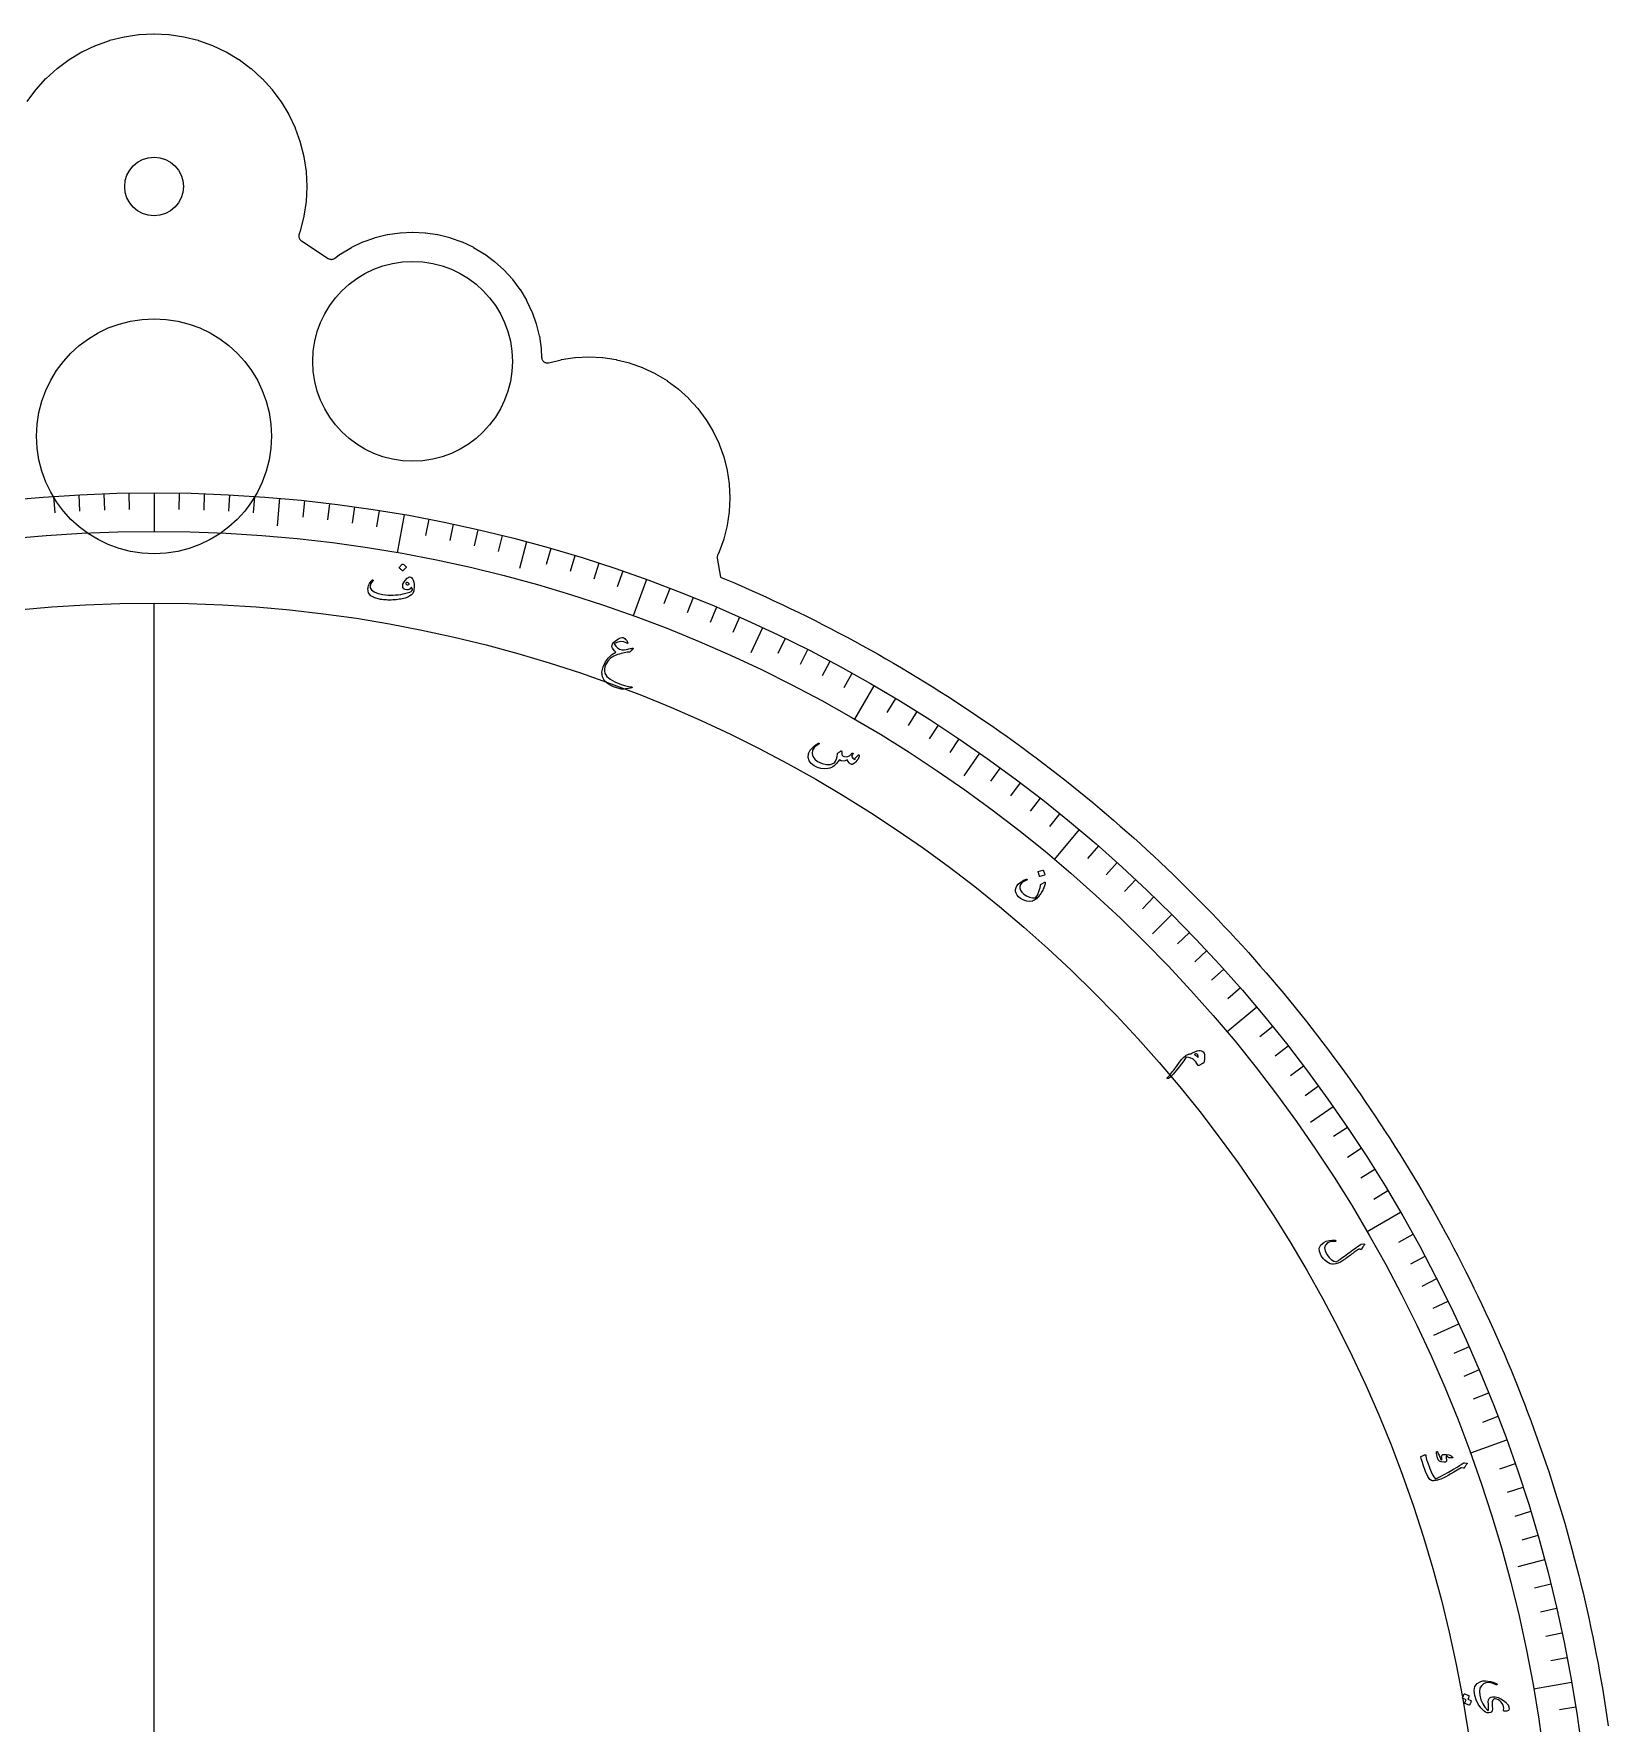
# Model space of a CAD drawing. Header units: millimetres. Extents: x -76 to 76, y -76 to 98.
# Drawn here: x -6.2 to 74.7, y 10.8 to 97.6 of the extents above; entities that cross this region are included whole.
import ezdxf

# ---------------------------------------------------------------- set-up
doc = ezdxf.new("R2010")
doc.units = ezdxf.units.MM
for name, color, linetype in [('CUT_INNER', 6, 'Continuous'), ('CUT_OUTER', 1, 'Continuous'), ('ENGRAVE', 7, 'Continuous'), ('ENGRAVE_FINE', 8, 'Continuous'), ('TEXT', 5, 'Continuous')]:
    doc.layers.add(name, color=color, linetype=linetype)

msp = doc.modelspace()

# ---------------------------------------------------------------- linework, layer by layer
at = {"layer": 'CUT_INNER'}
for centre, radius in [((0, 89.7329), 1.51), ((13.288, 80.7484), 5.134), ((0, 76.8979), 6.04)]:
    msp.add_circle(centre, radius, dxfattribs=at)
at = {"layer": 'CUT_OUTER'}
msp.add_lwpolyline([(-6.5243, 94.1011), (-6.0741, 94.7082), (-6.0647, 94.7196), (-5.5571, 95.2796), (-5.5467, 95.29), (-4.9867, 95.7976), (-4.9753, 95.807), (-4.3683, 96.2572), (-4.356, 96.2654), (-3.7077, 96.654), (-3.6947, 96.6609), (-3.0115, 96.984), (-2.9979, 96.9897), (-2.2862, 97.2443), (-2.2722, 97.2486), (-1.539, 97.4322), (-1.5246, 97.4351), (-0.7769, 97.546), (-0.7623, 97.5474), (-0.0074, 97.5845), (0.0074, 97.5845), (0.7623, 97.5474), (0.7769, 97.546), (1.5246, 97.4351), (1.539, 97.4322), (2.2722, 97.2486), (2.2862, 97.2443), (2.9979, 96.9897), (3.0115, 96.984), (3.6947, 96.6609), (3.7077, 96.654), (4.356, 96.2654), (4.3683, 96.2572), (4.9753, 95.807), (4.9867, 95.7976), (5.5467, 95.29), (5.5571, 95.2796), (6.0647, 94.7196), (6.0741, 94.7082), (6.5243, 94.1011), (6.5325, 94.0889), (6.9211, 93.4406), (6.928, 93.4276), (7.2512, 92.7444), (7.2568, 92.7308), (7.5114, 92.0191), (7.5157, 92.0051), (7.6993, 91.2719), (7.7022, 91.2575), (7.8131, 90.5098), (7.8146, 90.4952), (7.8516, 89.7402), (7.8516, 89.7255), (7.8146, 88.9706), (7.8131, 88.956), (7.7022, 88.2083), (7.6993, 88.1939), (7.5157, 87.4607), (7.5114, 87.4466), (7.4591, 87.3003), (7.4507, 87.2731), (7.4451, 87.2451), (7.442, 87.2168), (7.4417, 87.1883), (7.4441, 87.1599), (7.4492, 87.1319), (7.4569, 87.1045), (7.4672, 87.0779), (7.4799, 87.0524), (7.495, 87.0282), (7.5124, 87.0056), (7.5318, 86.9848), (7.5531, 86.9658), (7.5761, 86.949), (8.9512, 86.0399), (8.9775, 86.0243), (9.0053, 86.0116), (9.0342, 86.0017), (9.064, 85.9948), (9.0943, 85.991), (9.1248, 85.9902), (9.1552, 85.9926), (9.1853, 85.9981), (9.2146, 86.0066), (9.243, 86.018), (9.27, 86.0322), (9.2954, 86.0492), (9.5909, 86.2683), (9.6031, 86.2765), (10.1497, 86.6041), (10.1627, 86.611), (10.7388, 86.8835), (10.7524, 86.8891), (11.3524, 87.1038), (11.3665, 87.1081), (11.9847, 87.2629), (11.9991, 87.2658), (12.6295, 87.3593), (12.6441, 87.3608), (13.2806, 87.392), (13.2954, 87.392), (13.9319, 87.3608), (13.9465, 87.3593), (14.5769, 87.2658), (14.5913, 87.2629), (15.2095, 87.1081), (15.2236, 87.1038), (15.8236, 86.8891), (15.8372, 86.8835), (16.4133, 86.611), (16.4263, 86.6041), (16.9729, 86.2765), (16.9851, 86.2683), (17.497, 85.8887), (17.5084, 85.8793), (17.9806, 85.4514), (17.991, 85.441), (18.4189, 84.9688), (18.4283, 84.9574), (18.8079, 84.4455), (18.8161, 84.4333), (19.1437, 83.8867), (19.1506, 83.8737), (19.4231, 83.2976), (19.4287, 83.284), (19.6434, 82.684), (19.6477, 82.6699), (19.8025, 82.0517), (19.8054, 82.0373), (19.8989, 81.4069), (19.9004, 81.3923), (19.922, 80.9517), (19.9249, 80.9224), (19.9306, 80.8936), (19.9392, 80.8654), (19.9505, 80.8382), (19.9643, 80.8122), (19.9807, 80.7878), (19.9994, 80.765), (20.0202, 80.7442), (20.0429, 80.7255), (20.0674, 80.7091), (20.0934, 80.6953), (20.1206, 80.684), (20.1488, 80.6755), (20.1776, 80.6697), (20.2069, 80.6668), (20.2364, 80.6668), (20.2657, 80.6697), (20.2945, 80.6755), (20.9268, 80.8338), (20.9413, 80.8367), (21.6303, 80.9389), (21.6449, 80.9404), (22.3406, 80.9745), (22.3554, 80.9745), (23.0511, 80.9404), (23.0657, 80.9389), (23.7547, 80.8367), (23.7692, 80.8338), (24.4448, 80.6646), (24.4589, 80.6603), (25.1148, 80.4257), (25.1283, 80.42), (25.758, 80.1222), (25.771, 80.1153), (26.3685, 79.7572), (26.3807, 79.749), (26.9402, 79.3341), (26.9515, 79.3247), (27.4677, 78.8569), (27.4781, 78.8465), (27.9458, 78.3304), (27.9552, 78.3191), (28.3701, 77.7596), (28.3783, 77.7473), (28.7364, 77.1499), (28.7433, 77.1369), (29.0411, 76.5072), (29.0468, 76.4936), (29.2814, 75.8378), (29.2857, 75.8237), (29.4549, 75.1481), (29.4578, 75.1336), (29.56, 74.4446), (29.5615, 74.43), (29.5956, 73.7342), (29.5956, 73.7195), (29.5615, 73.0238), (29.56, 73.0092), (29.4578, 72.3202), (29.4549, 72.3057), (29.2857, 71.6301), (29.2814, 71.616), (29.0468, 70.9601), (29.0411, 70.9465), (28.9782, 70.8135), (28.9666, 70.7855), (28.958, 70.7564), (28.9523, 70.7266), (28.9496, 70.6964), (28.95, 70.6661), (28.9535, 70.6359), (29.1162, 69.6595), (29.3201, 69.5743), (29.7464, 69.3931), (30.1716, 69.2093), (30.5957, 69.0228), (31.0187, 68.8338), (31.4404, 68.6422), (31.861, 68.448), (32.2804, 68.2512), (32.6986, 68.0518), (33.1155, 67.8499), (33.5312, 67.6455), (33.9457, 67.4384), (34.3588, 67.2289), (34.7707, 67.0168), (35.1812, 66.8022), (35.5905, 66.5851), (35.9983, 66.3654), (36.4049, 66.1433), (36.81, 65.9187), (37.2138, 65.6916), (37.6162, 65.462), (38.0171, 65.23), (38.4167, 64.9955), (38.8148, 64.7585), (39.2114, 64.5191), (39.6065, 64.2773), (40.0002, 64.0331), (40.3923, 63.7864), (40.7829, 63.5374), (41.172, 63.286), (41.5596, 63.0321), (41.9456, 62.776), (42.3299, 62.5174), (42.7128, 62.2565), (43.0939, 61.9932), (43.4735, 61.7277), (43.8515, 61.4597), (44.2277, 61.1895), (44.6024, 60.917), (44.9753, 60.6422), (45.3465, 60.3651), (45.7161, 60.0857), (46.0839, 59.804), (46.45, 59.5202), (46.8143, 59.234), (47.1769, 58.9457), (47.5377, 58.6551), (47.8967, 58.3623), (48.2539, 58.0673), (48.6093, 57.7701), (48.9628, 57.4708), (49.3145, 57.1693), (49.6644, 56.8656), (50.0124, 56.5598), (50.3585, 56.2519), (50.7027, 55.9418), (51.045, 55.6297), (51.3854, 55.3154), (51.7238, 54.9991), (52.0603, 54.6807), (52.3948, 54.3602), (52.7274, 54.0377), (53.058, 53.7131), (53.3866, 53.3866), (53.7131, 53.058), (54.0377, 52.7274), (54.3602, 52.3948), (54.6807, 52.0603), (54.9991, 51.7238), (55.3154, 51.3854), (55.6297, 51.045), (55.9418, 50.7027), (56.2519, 50.3585), (56.5598, 50.0124), (56.8656, 49.6644), (57.1693, 49.3145), (57.4708, 48.9628), (57.7701, 48.6093), (58.0673, 48.2539), (58.3623, 47.8967), (58.6551, 47.5377), (58.9457, 47.1769), (59.234, 46.8143), (59.5202, 46.45), (59.804, 46.0839), (60.0857, 45.7161), (60.3651, 45.3465), (60.6422, 44.9753), (60.917, 44.6024), (61.1895, 44.2277), (61.4597, 43.8515), (61.7277, 43.4735), (61.9932, 43.0939), (62.2565, 42.7128), (62.5174, 42.3299), (62.776, 41.9456), (63.0321, 41.5596), (63.286, 41.172), (63.5374, 40.7829), (63.7864, 40.3923), (64.0331, 40.0002), (64.2773, 39.6065), (64.5191, 39.2114), (64.7585, 38.8148), (64.9955, 38.4167), (65.23, 38.0171), (65.462, 37.6162), (65.6916, 37.2138), (65.9187, 36.81), (66.1433, 36.4049), (66.3654, 35.9983), (66.5851, 35.5905), (66.8022, 35.1812), (67.0168, 34.7707), (67.2289, 34.3588), (67.4384, 33.9457), (67.6455, 33.5312), (67.8499, 33.1155), (68.0518, 32.6986), (68.2512, 32.2804), (68.448, 31.861), (68.6422, 31.4404), (68.8338, 31.0187), (69.0228, 30.5957), (69.2093, 30.1716), (69.3931, 29.7464), (69.5743, 29.3201), (69.7529, 28.8926), (69.9289, 28.4641), (70.1022, 28.0344), (70.2729, 27.6038), (70.441, 27.1721), (70.6064, 26.7393), (70.7691, 26.3056), (70.9292, 25.8709), (71.0866, 25.4352), (71.2413, 24.9985), (71.3934, 24.5609), (71.5427, 24.1224), (71.6894, 23.683), (71.8333, 23.2426), (71.9746, 22.8014), (72.1132, 22.3594), (72.249, 21.9165), (72.3821, 21.4728), (72.5125, 21.0282), (72.6402, 20.5829), (72.7651, 20.1368), (72.8873, 19.69), (73.0067, 19.2424), (73.1234, 18.794), (73.2374, 18.345), (73.3485, 17.8953), (73.457, 17.4449), (73.5626, 16.9938), (73.6655, 16.5421), (73.7656, 16.0898), (73.863, 15.6369), (73.9575, 15.1834), (74.0493, 14.7293), (74.1383, 14.2747), (74.2245, 13.8195), (74.3079, 13.3638), (74.3885, 12.9076), (74.4663, 12.4509), (74.5413, 11.9938), (74.6134, 11.5362), (74.6828, 11.0782), (74.7494, 10.6197)], dxfattribs=at)
at = {"layer": 'ENGRAVE'}
for points in [[(0, 73.99), (0, 72.0081)], [(6.4487, 73.7084), (6.3253, 72.2982)], [(12.8482, 72.8659), (12.5041, 70.9142)], [(19.15, 71.4689), (18.7836, 70.1015)], [(25.3061, 69.5279), (24.6282, 67.6655)], [(0, -68.3275), (0, 68.3275)], [(31.2695, 67.0577), (30.6713, 65.7747)], [(36.995, 64.0772), (36.0041, 62.3609)], [(42.4389, 60.6091), (41.627, 59.4494)], [(47.5599, 56.6796), (46.2859, 55.1614)], [(52.3188, 52.3188), (51.3178, 51.3178)], [(56.6796, 47.5599), (55.1614, 46.2859)], [(60.6091, 42.4389), (59.4494, 41.627)], [(64.0772, 36.995), (62.3609, 36.0041)], [(67.0577, 31.2695), (65.7747, 30.6713)], [(69.5279, 25.3061), (67.6655, 24.6282)], [(71.4689, 19.15), (70.1015, 18.7836)], [(72.8659, 12.8482), (70.9142, 12.5041)]]:
    msp.add_lwpolyline(points, dxfattribs=at)
for radius in [73.99, 73.99, 72.0081, 68.3275, 68.3275]:
    msp.add_circle((0, 0), radius, dxfattribs=at)
at = {"layer": 'ENGRAVE_FINE'}
for points in [[(-5.1613, 73.8098), (-5.102, 72.9625)], [(-3.8723, 73.8886), (-3.8279, 73.0404)], [(-2.5822, 73.9449), (-2.5526, 73.0961)], [(-1.2913, 73.9787), (-1.2765, 73.1295)], [(1.2913, 73.9787), (1.2765, 73.1295)], [(2.5822, 73.9449), (2.5526, 73.0961)], [(3.8723, 73.8886), (3.8279, 73.0404)], [(5.1613, 73.8098), (5.102, 72.9625)], [(7.7341, 73.5847), (7.6453, 72.74)], [(9.0171, 73.4385), (8.9136, 72.5954)], [(10.2974, 73.2699), (10.1792, 72.4288)], [(11.5746, 73.0791), (11.4417, 72.2401)], [(14.118, 72.6306), (13.9559, 71.7968)], [(15.3834, 72.3731), (15.2068, 71.5423)], [(16.6441, 72.0936), (16.4531, 71.266)], [(17.8998, 71.7922), (17.6943, 70.968)], [(20.3944, 71.1238), (20.1603, 70.3073)], [(21.6326, 70.757), (21.3842, 69.9447)], [(22.8642, 70.3687), (22.6017, 69.5609)], [(24.0888, 69.9589), (23.8123, 69.1558)], [(26.5156, 69.0756), (26.2113, 68.2827)], [(27.7171, 68.6023), (27.399, 67.8148)], [(28.9102, 68.1082), (28.5783, 67.3263)], [(30.0944, 67.5932), (29.749, 66.8173)], [(32.4351, 66.5018), (32.0627, 65.7384)], [(33.5908, 65.9256), (33.2051, 65.1688)], [(34.7362, 65.3293), (34.3374, 64.5793)], [(35.8711, 64.7131), (35.4593, 63.9702)], [(38.1077, 63.4218), (37.6702, 62.6938)], [(39.2087, 62.7471), (38.7586, 62.0268)], [(40.2978, 62.0532), (39.8352, 61.3409)], [(41.3747, 61.3405), (40.8997, 60.6363)], [(43.4902, 59.8592), (42.991, 59.172)], [(44.5283, 59.091), (44.0171, 58.4127)], [(45.5528, 58.3049), (45.0299, 57.6356)], [(46.5634, 57.501), (46.0289, 56.8409)], [(48.5418, 55.841), (47.9846, 55.1999)], [(49.509, 54.9853), (48.9406, 54.3541)], [(50.4611, 54.1129), (49.8818, 53.4917)], [(51.3978, 53.224), (50.8077, 52.613)], [(53.224, 51.3978), (52.613, 50.8077)], [(54.1129, 50.4611), (53.4917, 49.8818)], [(54.9853, 49.509), (54.3541, 48.9406)], [(55.841, 48.5418), (55.1999, 47.9846)], [(57.501, 46.5634), (56.8409, 46.0289)], [(58.3049, 45.5528), (57.6356, 45.0299)], [(59.091, 44.5283), (58.4127, 44.0171)], [(59.8592, 43.4902), (59.172, 42.991)], [(61.3405, 41.3747), (60.6363, 40.8997)], [(62.0532, 40.2978), (61.3409, 39.8352)], [(62.7471, 39.2087), (62.0268, 38.7586)], [(63.4218, 38.1077), (62.6938, 37.6702)], [(64.7131, 35.8711), (63.9702, 35.4593)], [(65.3293, 34.7362), (64.5793, 34.3374)], [(65.9256, 33.5908), (65.1688, 33.2051)], [(66.5018, 32.4351), (65.7384, 32.0627)], [(67.5932, 30.0944), (66.8173, 29.749)], [(68.1082, 28.9102), (67.3263, 28.5783)], [(68.6023, 27.7171), (67.8148, 27.399)], [(69.0756, 26.5156), (68.2827, 26.2113)], [(69.9589, 24.0888), (69.1558, 23.8123)], [(70.3687, 22.8642), (69.5609, 22.6017)], [(70.757, 21.6326), (69.9447, 21.3842)], [(71.1238, 20.3944), (70.3073, 20.1603)], [(71.7922, 17.8998), (70.968, 17.6943)], [(72.0936, 16.6441), (71.266, 16.4531)], [(72.3731, 15.3834), (71.5423, 15.2068)], [(72.6306, 14.118), (71.7968, 13.9559)], [(73.0791, 11.5746), (72.2401, 11.4417)]]:
    msp.add_lwpolyline(points, dxfattribs=at)
at = {"layer": 'TEXT'}
for points in [[(13.1378, 69.6657), (13.1926, 69.6593), (13.2425, 69.6285), (13.2872, 69.5733), (13.3269, 69.4937), (13.3567, 69.3942), (13.3719, 69.2795), (13.3725, 69.1495), (13.3585, 69.0042), (13.35, 68.9522), (13.3372, 68.9049), (13.3201, 68.8622), (13.2986, 68.8241), (13.2351, 68.7522), (13.1489, 68.6883), (13.0402, 68.6325), (12.909, 68.5846), (12.8364, 68.5645), (12.7619, 68.5466), (12.6857, 68.5308), (12.6078, 68.5172), (12.5278, 68.5058), (12.4458, 68.4966), (12.3616, 68.4896), (12.2752, 68.4848), (12.189, 68.4819), (12.1049, 68.4808), (12.0231, 68.4814), (11.9436, 68.4838), (11.8661, 68.4882), (11.7905, 68.4948), (11.7169, 68.5035), (11.6453, 68.5145), (11.3511, 68.5889), (11.1445, 68.7034), (11.0254, 68.8588), (10.994, 69.0556), (10.9991, 69.0994), (11.0095, 69.1485), (11.0253, 69.2029), (11.0464, 69.2628), (11.0756, 69.3275), (11.1116, 69.3891), (11.1544, 69.4475), (11.204, 69.5027), (11.2111, 69.5088), (11.2189, 69.5127), (11.2273, 69.5145), (11.2364, 69.514), (11.2449, 69.5115), (11.2512, 69.5068), (11.2555, 69.5001), (11.2578, 69.4912), (11.258, 69.4819), (11.2563, 69.4735), (11.2527, 69.4662), (11.2471, 69.4598), (11.151, 69.3285), (11.1071, 69.2102), (11.1151, 69.105), (11.1747, 69.0128), (11.3211, 68.9029), (11.5132, 68.8203), (11.7513, 68.7644), (12.0356, 68.735), (12.162, 68.7311), (12.2897, 68.733), (12.4186, 68.7406), (12.5489, 68.754), (12.6804, 68.7732), (12.813, 68.7983), (12.9466, 68.8291), (13.0814, 68.8657), (13.1543, 68.8909), (13.2117, 68.9221), (13.2537, 68.9594), (13.2802, 69.0027), (13.2769, 69.0367), (13.2678, 69.069), (13.2528, 69.0996), (13.2318, 69.1286), (13.229, 69.1304), (13.2249, 69.1293), (13.2196, 69.1252), (13.2131, 69.1183), (13.1626, 69.0638), (13.1103, 69.0254), (13.0564, 69.0034), (13.0007, 68.9976), (12.904, 69.0144), (12.8349, 69.0564), (12.7935, 69.1237), (12.7796, 69.2164), (12.7943, 69.2933), (12.8376, 69.3826), (12.9094, 69.4842), (13.01, 69.5981), (13.0401, 69.6253), (13.0715, 69.6456), (13.104, 69.6591), (13.1378, 69.6657)], [(12.7614, 70.329), (12.7654, 70.3317), (12.7706, 70.3329), (12.7768, 70.3324), (12.7843, 70.3304), (12.8336, 70.2996), (12.8791, 70.2646), (12.9205, 70.2254), (12.9579, 70.1821), (12.9612, 70.1759), (12.9621, 70.1702), (12.9606, 70.165), (12.9567, 70.1601), (12.7909, 69.9798), (12.7853, 69.9758), (12.7789, 69.9758), (12.7719, 69.9796), (12.7642, 69.9875), (12.7575, 69.9942), (12.7469, 70.0045), (12.7323, 70.0182), (12.7137, 70.0355), (12.6909, 70.0562), (12.6634, 70.0806), (12.6313, 70.1086), (12.5945, 70.1401), (12.5898, 70.1451), (12.5878, 70.1497), (12.5885, 70.1537), (12.5919, 70.1572)], [(13.0962, 69.2822), (13.1084, 69.2923), (13.1136, 69.3039), (13.1116, 69.3167), (13.1026, 69.3309), (13.0622, 69.3687), (13.023, 69.3834), (12.985, 69.3749), (12.9483, 69.3432), (12.9423, 69.3326), (12.9396, 69.3227), (12.9402, 69.3135), (12.944, 69.3052), (12.9774, 69.2743), (13.0138, 69.2602), (13.0534, 69.2628), (13.0962, 69.2822)], [(24.0677, 66.5527), (24.1123, 66.5489), (24.1563, 66.5322), (24.1997, 66.5027), (24.2424, 66.4603), (24.2628, 66.4353), (24.2812, 66.4109), (24.2973, 66.3871), (24.3112, 66.364), (24.3231, 66.3416), (24.3329, 66.3201), (24.3407, 66.2995), (24.3464, 66.2799), (24.3484, 66.2621), (24.3419, 66.2539), (24.3269, 66.2554), (24.3034, 66.2666), (24.1527, 66.3333), (23.9973, 66.352), (23.8376, 66.3226), (23.6738, 66.2451), (23.6676, 66.2384), (23.6649, 66.2302), (23.6655, 66.2203), (23.6696, 66.2089), (23.7385, 66.1049), (23.8234, 66.0218), (23.9244, 65.9595), (24.0416, 65.918), (24.0642, 65.9145), (24.0949, 65.9145), (24.1339, 65.918), (24.1811, 65.9251), (24.2686, 65.9423), (24.346, 65.9574), (24.4133, 65.9703), (24.4703, 65.9812), (24.517, 65.99), (24.5536, 65.9968), (24.5799, 66.0016), (24.5959, 66.0043), (24.6169, 66.0032), (24.6251, 65.9942), (24.6204, 65.9772), (24.6028, 65.9523), (24.548, 65.8901), (24.5037, 65.8451), (24.4698, 65.8173), (24.4464, 65.8068), (24.3843, 65.8013), (24.3178, 65.793), (24.2467, 65.7817), (24.1712, 65.7674), (24.0912, 65.7502), (24.0068, 65.73), (23.9179, 65.7067), (23.8247, 65.6805), (23.6287, 65.6022), (23.4607, 65.4877), (23.3207, 65.3373), (23.2085, 65.1512), (23.1677, 65.0427), (23.1487, 64.9351), (23.1512, 64.8285), (23.1753, 64.7228), (23.2707, 64.5585), (23.443, 64.4072), (23.6922, 64.2684), (24.0183, 64.141), (24.0702, 64.1252), (24.1264, 64.1092), (24.187, 64.0929), (24.252, 64.0764), (24.3212, 64.0598), (24.3947, 64.0434), (24.4723, 64.0271), (24.5541, 64.0109), (24.5679, 64.0072), (24.5775, 64.0027), (24.5827, 63.9972), (24.5836, 63.9908), (24.5614, 63.9697), (24.497, 63.9495), (24.3905, 63.93), (24.242, 63.911), (24.1534, 63.9032), (24.0775, 63.901), (24.0145, 63.9045), (23.9644, 63.9137), (23.7844, 63.9656), (23.6248, 64.0225), (23.4855, 64.0846), (23.3664, 64.1521), (23.16, 64.3304), (23.0437, 64.5374), (23.0179, 64.7737), (23.0831, 65.0395), (23.2077, 65.2987), (23.3588, 65.5125), (23.5367, 65.6808), (23.7417, 65.8034), (23.6639, 65.8781), (23.6036, 65.9472), (23.5607, 66.0107), (23.5353, 66.0686), (23.5304, 66.09), (23.5297, 66.1118), (23.533, 66.134), (23.5405, 66.1565), (23.5707, 66.2134), (23.6047, 66.2654), (23.6424, 66.3124), (23.6838, 66.3545), (23.7819, 66.4338), (23.8787, 66.4933), (23.974, 66.5329), (24.0677, 66.5527)], [(36.1946, 60.5102), (36.2048, 60.5179), (36.2145, 60.5221), (36.2236, 60.5226), (36.2322, 60.5195), (36.2413, 60.5124), (36.2476, 60.5038), (36.251, 60.4938), (36.2516, 60.4824), (36.2474, 60.4451), (36.2353, 60.4031), (36.215, 60.3564), (36.1868, 60.305), (36.1323, 60.2259), (36.0701, 60.1571), (36.0002, 60.0984), (35.9225, 60.0499), (35.9001, 60.0405), (35.8789, 60.0355), (35.8588, 60.035), (35.8397, 60.039), (35.7804, 60.0694), (35.7248, 60.1162), (35.673, 60.1793), (35.6248, 60.2587), (35.5173, 60.2123), (35.4151, 60.1995), (35.3183, 60.2202), (35.2265, 60.2745), (35.1945, 60.2266), (35.1623, 60.1813), (35.1298, 60.1388), (35.0972, 60.0989), (35.0643, 60.0614), (35.0307, 60.026), (34.9967, 59.9926), (34.9621, 59.9614), (34.8935, 59.9086), (34.8181, 59.8669), (34.7359, 59.8362), (34.647, 59.8164), (34.4585, 59.8032), (34.2781, 59.8212), (34.1054, 59.8704), (33.9402, 59.9508), (33.7743, 60.0771), (33.6683, 60.222), (33.6221, 60.3858), (33.6357, 60.5688), (33.6557, 60.6263), (33.6886, 60.6891), (33.7346, 60.7572), (33.7935, 60.8306), (33.8652, 60.907), (33.9482, 60.9818), (34.0425, 61.0549), (34.1481, 61.1264), (34.1557, 61.1304), (34.1631, 61.1321), (34.1704, 61.1315), (34.1776, 61.1287), (34.1839, 61.1243), (34.1887, 61.1193), (34.192, 61.1136), (34.1937, 61.1072), (34.1929, 61.0996), (34.1902, 61.0927), (34.1856, 61.0865), (34.179, 61.081), (34.0415, 60.9842), (33.9398, 60.8982), (33.8739, 60.8231), (33.8436, 60.759), (33.8273, 60.5895), (33.8657, 60.4381), (33.9586, 60.3048), (34.1061, 60.1892), (34.3395, 60.0755), (34.563, 60.024), (34.7769, 60.0347), (34.9817, 60.1078), (35.0363, 60.2027), (35.079, 60.3116), (35.1098, 60.4345), (35.1284, 60.5715), (35.1292, 60.586), (35.1319, 60.5979), (35.1366, 60.607), (35.1432, 60.6133), (35.1712, 60.6323), (35.1976, 60.65), (35.2226, 60.6664), (35.2459, 60.6815), (35.2676, 60.695), (35.2875, 60.7067), (35.3054, 60.7164), (35.3215, 60.7243), (35.3295, 60.727), (35.336, 60.7262), (35.3409, 60.7219), (35.3441, 60.7143), (35.3452, 60.7093), (35.3464, 60.7019), (35.3478, 60.6921), (35.3493, 60.6797), (35.3507, 60.6651), (35.3516, 60.6484), (35.3521, 60.6295), (35.3522, 60.6086), (35.3532, 60.5677), (35.3561, 60.5368), (35.3609, 60.5159), (35.3675, 60.5049), (35.4258, 60.4639), (35.4931, 60.4384), (35.5696, 60.4284), (35.6553, 60.4339), (35.6938, 60.4484), (35.7425, 60.4807), (35.8013, 60.5307), (35.8702, 60.5984), (35.8768, 60.6048), (35.8844, 60.609), (35.8932, 60.611), (35.903, 60.6107), (35.9115, 60.6093), (35.9187, 60.6062), (35.9245, 60.6016), (35.929, 60.5953), (35.9293, 60.5753), (35.9163, 60.5458), (35.8901, 60.5066), (35.8506, 60.4578), (35.8809, 60.4006), (35.9203, 60.3514), (35.9688, 60.3102), (36.0264, 60.277), (36.0359, 60.2946), (36.042, 60.3098), (36.0447, 60.3227), (36.0441, 60.3332), (36.0424, 60.3437), (36.043, 60.3529), (36.0461, 60.3606), (36.0514, 60.3669)], [(45.8126, 53.9455), (45.8004, 53.8954), (45.7863, 53.8443), (45.7704, 53.7921), (45.7525, 53.7388), (45.7323, 53.6843), (45.7093, 53.6287), (45.6834, 53.5719), (45.6547, 53.5139), (45.6244, 53.4576), (45.5921, 53.4037), (45.5578, 53.3522), (45.5214, 53.3031), (45.483, 53.2562), (45.4423, 53.2115), (45.3994, 53.1689), (45.3543, 53.1284), (45.3033, 53.089), (45.2518, 53.0563), (45.1997, 53.0303), (45.1472, 53.011), (45.0042, 52.987), (44.8559, 53.0016), (44.7021, 53.055), (44.5426, 53.1469), (44.4401, 53.2284), (44.3631, 53.3154), (44.3118, 53.408), (44.286, 53.5062), (44.2866, 53.6043), (44.3102, 53.7002), (44.3569, 53.7939), (44.4267, 53.8852), (44.5161, 53.9693), (44.6159, 54.0386), (44.7262, 54.093), (44.847, 54.1324), (44.8631, 54.135), (44.8755, 54.1336), (44.8842, 54.1282), (44.8891, 54.1188), (44.8906, 54.1064), (44.8849, 54.0956), (44.8721, 54.0863), (44.8521, 54.0785), (44.7138, 54.0176), (44.6103, 53.945), (44.5416, 53.8609), (44.5076, 53.7654), (44.5076, 53.6661), (44.5416, 53.567), (44.6094, 53.468), (44.7109, 53.3688), (44.8528, 53.2717), (44.9984, 53.2079), (45.1481, 53.1774), (45.302, 53.1802), (45.3061, 53.1814), (45.3108, 53.1843), (45.3161, 53.1889), (45.322, 53.1953), (45.3634, 53.2499), (45.404, 53.3199), (45.4438, 53.4054), (45.4827, 53.5063), (45.5006, 53.5585), (45.5167, 53.6076), (45.531, 53.6535), (45.5435, 53.6963), (45.5539, 53.7359), (45.562, 53.7722), (45.5678, 53.8054), (45.5713, 53.8353), (45.5738, 53.8505), (45.5782, 53.8626), (45.5846, 53.8717), (45.5929, 53.8778), (45.7864, 53.9785), (45.7999, 53.9824), (45.8088, 53.9782), (45.813, 53.9659), (45.8126, 53.9455)], [(45.6853, 54.588), (45.6901, 54.5884), (45.6952, 54.5868), (45.7004, 54.5833), (45.7058, 54.5779), (45.7333, 54.5268), (45.7553, 54.4741), (45.7718, 54.4197), (45.7828, 54.3637), (45.7826, 54.3567), (45.7805, 54.3513), (45.7766, 54.3475), (45.7708, 54.3452), (45.538, 54.2701), (45.5311, 54.2694), (45.5256, 54.2725), (45.5214, 54.2793), (45.5186, 54.2899), (45.5162, 54.2991), (45.512, 54.3132), (45.5062, 54.3323), (45.4987, 54.3564), (45.4892, 54.3857), (45.4775, 54.4204), (45.4635, 54.4605), (45.4473, 54.506), (45.4457, 54.5127), (45.4462, 54.5176), (45.4488, 54.5208), (45.4535, 54.5221)], [(53.3038, 45.1606), (53.3419, 45.1831), (53.3805, 45.2046), (53.4198, 45.2251), (53.4598, 45.2445), (53.5004, 45.2624), (53.5415, 45.2783), (53.5832, 45.2922), (53.6255, 45.3041), (53.7069, 45.32), (53.7769, 45.3245), (53.8357, 45.3175), (53.883, 45.2991), (53.9356, 45.2547), (53.9731, 45.1886), (53.9952, 45.1007), (54.0019, 44.9913), (54.0014, 44.9593), (54, 44.9274), (53.9976, 44.8956), (53.9943, 44.8639), (53.9901, 44.8322), (53.9851, 44.8003), (53.9793, 44.7683), (53.9728, 44.736), (53.9681, 44.7184), (53.9616, 44.7037), (53.9531, 44.6918), (53.9426, 44.6827), (53.8939, 44.6543), (53.8502, 44.6291), (53.8115, 44.6072), (53.7779, 44.5886), (53.7498, 44.5735), (53.7277, 44.5621), (53.7117, 44.5543), (53.7017, 44.5502), (53.6869, 44.5483), (53.6743, 44.5512), (53.6638, 44.5591), (53.6554, 44.5718), (53.5435, 44.7524), (53.4126, 44.8815), (53.2633, 44.9588), (53.0957, 44.9843), (53.0795, 44.9823), (53.0657, 44.9775), (53.0543, 44.9699), (53.0453, 44.9594), (52.9359, 44.8042), (52.8193, 44.6459), (52.6954, 44.4845), (52.5643, 44.32), (52.382, 44.1056), (52.2414, 43.9624), (52.1426, 43.8902), (52.0858, 43.8888), (52.0792, 43.902), (52.0817, 43.9191), (52.0934, 43.9401), (52.1144, 43.9649), (52.1613, 44.013), (52.2088, 44.0646), (52.2568, 44.1197), (52.3054, 44.1784), (52.3547, 44.2403), (52.4046, 44.3051), (52.4553, 44.3727), (52.5067, 44.4431), (52.6789, 44.6795), (52.8209, 44.8603), (52.9328, 44.9853), (53.0148, 45.0543), (53.0578, 45.0807), (53.099, 45.1032), (53.1385, 45.1216), (53.1762, 45.1361), (53.2117, 45.1471), (53.2449, 45.1548), (53.2756, 45.1593), (53.3038, 45.1606)], [(53.4723, 45.1177), (53.4966, 45.1051), (53.5211, 45.091), (53.5458, 45.0753), (53.5708, 45.058), (53.5958, 45.0392), (53.6208, 45.019), (53.6459, 44.9976), (53.6709, 44.9747), (53.6681, 45.034), (53.6598, 45.0803), (53.646, 45.1134), (53.6266, 45.1335), (53.5929, 45.1484), (53.556, 45.1507), (53.5158, 45.1405), (53.4723, 45.1177)], [(62.1865, 35.3837), (62.1962, 35.3835), (62.2045, 35.381), (62.2114, 35.3762), (62.2169, 35.3689), (62.22, 35.3602), (62.2198, 35.3513), (62.2162, 35.3421), (62.2093, 35.3325), (62.1677, 35.2791), (62.1343, 35.2283), (62.1092, 35.1803), (62.0923, 35.135), (62.0853, 35.1205), (62.0732, 35.1107), (62.0561, 35.1056), (62.034, 35.1052), (62.0225, 35.1065), (62.0115, 35.1076), (62.0009, 35.1086), (61.9908, 35.1095), (61.9814, 35.1103), (61.9727, 35.1111), (61.9647, 35.112), (61.9575, 35.1129), (61.9447, 35.1141), (61.9312, 35.1124), (61.9169, 35.1078), (61.9019, 35.1005), (61.8625, 35.0744), (61.8199, 35.0453), (61.7741, 35.0132), (61.7251, 34.9781), (61.6729, 34.9401), (61.6172, 34.8995), (61.5582, 34.8561), (61.4958, 34.8101), (61.4341, 34.7632), (61.3758, 34.7197), (61.3208, 34.6795), (61.2693, 34.6426), (61.2212, 34.6088), (61.1763, 34.5778), (61.1347, 34.5497), (61.0964, 34.5244), (60.9802, 34.4546), (60.863, 34.4011), (60.7448, 34.3638), (60.6258, 34.3426), (60.5482, 34.3436), (60.4645, 34.3657), (60.3747, 34.4086), (60.2788, 34.4725), (60.1862, 34.548), (60.1078, 34.6237), (60.0437, 34.6998), (59.9937, 34.7762), (59.9063, 34.9895), (59.8987, 35.1746), (59.9711, 35.3319), (60.124, 35.4614), (60.2567, 35.5259), (60.4004, 35.5658), (60.555, 35.581), (60.7206, 35.5714), (60.731, 35.5694), (60.739, 35.5655), (60.7445, 35.5598), (60.7476, 35.5523), (60.7491, 35.5432), (60.7487, 35.5355), (60.7464, 35.529), (60.7422, 35.5237), (60.7349, 35.5175), (60.727, 35.5132), (60.7183, 35.5109), (60.7088, 35.5105), (60.5719, 35.5031), (60.4605, 35.4879), (60.3745, 35.4649), (60.314, 35.4343), (60.2113, 35.3213), (60.173, 35.1853), (60.1989, 35.0262), (60.2887, 34.8437), (60.3974, 34.6952), (60.5148, 34.5832), (60.6412, 34.5077), (60.7768, 34.4688), (60.8172, 34.4942), (60.8638, 34.5248), (60.9167, 34.5608), (60.9757, 34.602), (61.041, 34.6488), (61.1126, 34.7014), (61.1905, 34.7597), (61.2748, 34.8238), (61.3623, 34.889), (61.4486, 34.9527), (61.5338, 35.015), (61.6178, 35.0759), (61.7007, 35.1353), (61.7827, 35.1929), (61.8636, 35.2488), (61.9436, 35.303), (62.0187, 35.3586), (62.0282, 35.3634), (62.0375, 35.3669), (62.0468, 35.3692), (62.056, 35.3702)], [(67.4856, 24.0771), (67.4633, 24.0525), (67.4427, 24.0278), (67.4238, 24.0029), (67.4065, 23.9779), (67.391, 23.9526), (67.3773, 23.9268), (67.3653, 23.9006), (67.3551, 23.8739), (67.3481, 23.8626), (67.3377, 23.8559), (67.3237, 23.8539), (67.3063, 23.8566), (67.2124, 23.8764), (67.2025, 23.878), (67.1942, 23.8788), (67.1877, 23.8787), (67.183, 23.8778), (66.9898, 23.7608), (66.8146, 23.6567), (66.6575, 23.5655), (66.5184, 23.487), (66.3976, 23.4214), (66.295, 23.3689), (66.2109, 23.3295), (66.1451, 23.303), (66.019, 23.2586), (65.9783, 23.2468), (65.9367, 23.2368), (65.8943, 23.2287), (65.851, 23.2225), (65.8068, 23.2183), (65.7617, 23.2162), (65.7157, 23.2163), (65.6687, 23.2186), (65.5805, 23.274), (65.4788, 23.4288), (65.363, 23.6825), (65.2319, 24.035), (65.195, 24.1466), (65.1636, 24.2508), (65.1376, 24.3477), (65.1172, 24.4373), (65.1176, 24.4464), (65.1205, 24.4538), (65.1258, 24.4596), (65.1335, 24.4637), (65.1717, 24.4807), (65.2066, 24.4959), (65.2382, 24.5093), (65.2664, 24.5209), (65.2917, 24.5308), (65.3142, 24.5392), (65.334, 24.546), (65.3512, 24.5513), (65.361, 24.5537), (65.3675, 24.5524), (65.3707, 24.5472), (65.3706, 24.5383), (65.3749, 24.472), (65.3903, 24.3903), (65.4168, 24.2932), (65.4543, 24.1807), (65.5764, 23.8481), (65.6864, 23.5933), (65.7854, 23.4162), (65.874, 23.3172), (65.9522, 23.345), (66.0888, 23.4113), (66.2837, 23.5161), (66.5368, 23.6598), (66.7892, 23.8061), (66.9797, 23.918), (67.1084, 23.9951), (67.1754, 24.0373), (67.1935, 24.0495), (67.2104, 24.0609), (67.2261, 24.0715), (67.2407, 24.0813), (67.254, 24.0903), (67.2657, 24.0984), (67.276, 24.1056), (67.2848, 24.1119), (67.3045, 24.1241), (67.3247, 24.1321), (67.3453, 24.1358), (67.3663, 24.1352), (67.4817, 24.1202), (67.4898, 24.1185), (67.4957, 24.1156), (67.4995, 24.1115), (67.5012, 24.1064), (67.5, 24.0989), (67.497, 24.0916), (67.4922, 24.0843), (67.4856, 24.0771)], [(66.7621, 24.4099), (66.7632, 24.4048), (66.7629, 24.3999), (66.761, 24.3951), (66.7576, 24.3906), (66.7539, 24.3881), (66.7497, 24.3862), (66.7449, 24.3849), (66.7396, 24.384), (66.5839, 24.3889), (66.5677, 24.3905), (66.5546, 24.3936), (66.5445, 24.3982), (66.5376, 24.4043), (66.5165, 24.4335), (66.4943, 24.4567), (66.4711, 24.4741), (66.4467, 24.4855), (66.4361, 24.4856), (66.428, 24.4771), (66.4223, 24.46), (66.4191, 24.4342), (66.4194, 24.4179), (66.4203, 24.4012), (66.4216, 24.3842), (66.4235, 24.3668), (66.4259, 24.3489), (66.4289, 24.3303), (66.4325, 24.311), (66.4367, 24.291), (66.4337, 24.2154), (66.3857, 24.1741), (66.293, 24.1671), (66.1556, 24.194), (66.1119, 24.2098), (66.0758, 24.2276), (66.0473, 24.2474), (66.0263, 24.2693), (66.0099, 24.2957), (65.9929, 24.3344), (65.9754, 24.3852), (65.9574, 24.4483), (65.9488, 24.4807), (65.9417, 24.5119), (65.9362, 24.5418), (65.9323, 24.5705), (65.9294, 24.5978), (65.9271, 24.6234), (65.9254, 24.6475), (65.9243, 24.6699), (65.9265, 24.6849), (65.931, 24.6966), (65.9378, 24.7052), (65.9469, 24.7106), (65.9576, 24.7128), (65.9666, 24.7107), (65.9739, 24.7043), (65.9795, 24.6935), (65.9953, 24.6586), (66.0126, 24.6187), (66.0313, 24.5739), (66.0514, 24.5241), (66.0889, 24.4312), (66.1216, 24.3599), (66.1495, 24.3102), (66.1727, 24.2821), (66.1773, 24.2791), (66.1821, 24.2783), (66.1872, 24.2798), (66.1925, 24.2836), (66.1954, 24.2872), (66.1972, 24.2926), (66.198, 24.2998), (66.1978, 24.3089), (66.1882, 24.3902), (66.1856, 24.4248), (66.1873, 24.4558), (66.1931, 24.4832), (66.2032, 24.5071), (66.2171, 24.5293), (66.234, 24.5457), (66.2537, 24.5561), (66.2764, 24.5607), (66.4384, 24.567), (66.5734, 24.544), (66.6813, 24.4916), (66.7621, 24.4099)], [(67.6906, 11.9112), (67.6945, 11.9085), (67.6973, 11.9042), (67.6991, 11.8984), (67.6997, 11.8911), (67.6943, 11.8634), (67.6878, 11.8363), (67.6801, 11.8099), (67.6713, 11.7842), (67.6611, 11.7589), (67.6496, 11.7339), (67.6365, 11.7092), (67.6221, 11.6847), (67.6173, 11.6797), (67.6117, 11.6768), (67.6054, 11.6763), (67.5983, 11.6779), (67.3722, 11.7686), (67.3689, 11.7716), (67.368, 11.7767), (67.3695, 11.7839), (67.3734, 11.7932), (67.3774, 11.7998), (67.3825, 11.8103), (67.3889, 11.8248), (67.3965, 11.8432), (67.4054, 11.8658), (67.4158, 11.8926), (67.4277, 11.9239), (67.4411, 11.9594), (67.2649, 12.0309), (67.2592, 12.0346), (67.257, 12.0403), (67.2582, 12.0479), (67.2629, 12.0576), (67.2669, 12.0659), (67.2729, 12.079), (67.2808, 12.0968), (67.2906, 12.1194), (67.3022, 12.147), (67.3156, 12.1801), (67.3309, 12.2185), (67.3478, 12.2624), (67.3511, 12.2673), (67.3548, 12.2698), (67.3589, 12.27), (67.3634, 12.268), (67.5827, 12.1747), (67.5867, 12.172), (67.5895, 12.1678), (67.5912, 12.162), (67.5919, 12.1546), (67.5885, 12.1312), (67.5839, 12.1083), (67.578, 12.0859), (67.5707, 12.0639), (67.5623, 12.0423), (67.553, 12.0213), (67.5427, 12.0008), (67.5315, 11.9809)], [(69.3694, 11.4281), (69.3841, 11.5204), (69.369, 11.6182), (69.3241, 11.7214), (69.2495, 11.8299), (69.1846, 11.8956), (69.1117, 11.947), (69.0309, 11.9841), (68.9421, 12.0069), (68.925, 12.0077), (68.9078, 12.0051), (68.8906, 11.9989), (68.8732, 11.9894), (68.8232, 11.9368), (68.7922, 11.8579), (68.7801, 11.7528), (68.7869, 11.6213), (68.7946, 11.4917), (68.7853, 11.3951), (68.759, 11.3316), (68.7158, 11.3011), (68.618, 11.2825), (68.5273, 11.2873), (68.4439, 11.3155), (68.3676, 11.367), (68.1977, 11.5421), (68.0611, 11.7353), (67.9576, 11.9471), (67.887, 12.1776), (67.8585, 12.4381), (67.9015, 12.6449), (68.0163, 12.7986), (68.2034, 12.8992), (68.312, 12.9235), (68.4335, 12.9303), (68.5681, 12.9194), (68.7157, 12.8907), (68.7575, 12.8789), (68.798, 12.8663), (68.8373, 12.8529), (68.8753, 12.8388), (68.9123, 12.8237), (68.9484, 12.8076), (68.9837, 12.7904), (69.0181, 12.7722), (69.0328, 12.7617), (69.04, 12.7512), (69.0395, 12.7407), (69.0314, 12.7302), (69.0202, 12.7231), (69.0084, 12.7197), (68.9958, 12.72), (68.9826, 12.724), (68.7845, 12.8014), (68.6121, 12.8367), (68.4655, 12.8303), (68.3447, 12.7826), (68.2272, 12.6798), (68.1552, 12.548), (68.1285, 12.3871), (68.1469, 12.1969), (68.2087, 11.9599), (68.2963, 11.7519), (68.4097, 11.5726), (68.5493, 11.4219), (68.5604, 11.4133), (68.5704, 11.411), (68.5794, 11.4151), (68.5874, 11.4255), (68.5989, 11.4643), (68.6032, 11.5291), (68.6004, 11.6198), (68.5902, 11.7365), (68.5845, 11.856), (68.5962, 11.9501), (68.6254, 12.0187), (68.6722, 12.0619), (68.7314, 12.0885), (68.7956, 12.1043), (68.8649, 12.1092), (68.9391, 12.1032), (69.0892, 12.0677), (69.2322, 12.0067), (69.3681, 11.9202), (69.4967, 11.808), (69.5278, 11.7776), (69.5553, 11.7476), (69.5793, 11.718), (69.5998, 11.6889), (69.6169, 11.6604), (69.6307, 11.6327), (69.6412, 11.6059), (69.6484, 11.5799), (69.656, 11.4749), (69.6215, 11.4041), (69.545, 11.3676), (69.4267, 11.3653), (69.3936, 11.3727), (69.373, 11.3856), (69.3649, 11.4041), (69.3694, 11.4281)]]:
    msp.add_lwpolyline(points, close=True, dxfattribs=at)

doc.saveas('drawing.dxf')
